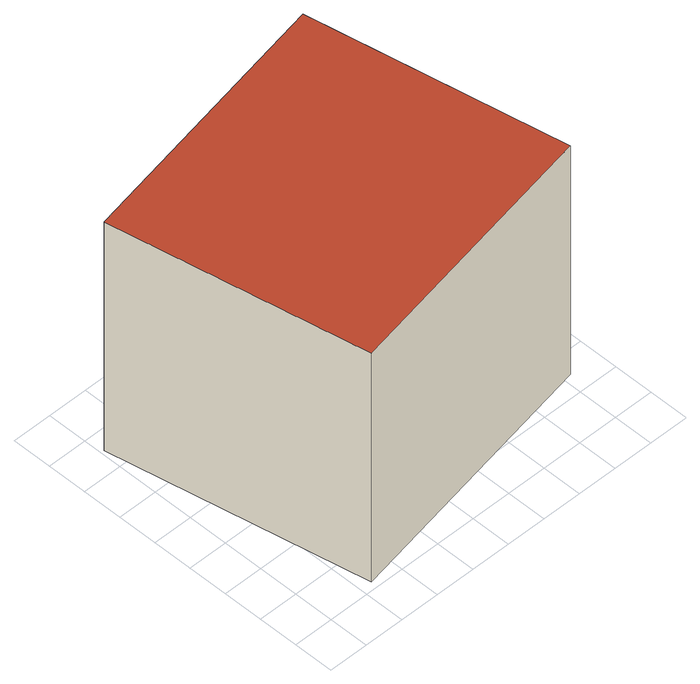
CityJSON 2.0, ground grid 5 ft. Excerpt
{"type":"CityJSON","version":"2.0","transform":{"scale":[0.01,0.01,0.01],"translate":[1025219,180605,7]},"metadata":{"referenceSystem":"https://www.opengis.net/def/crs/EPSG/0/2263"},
"CityObjects":{
"building1":{"type":"Building","attributes":{"name":"Bldg_4210015078","BIN":"4460477"},"geometry":[{"type":"MultiSurface","lod":"2","boundaries":[[[0,1,2,3,4]],[[5,6,7,8,9]],[[0,4,9,8]],[[1,0,8,7]],[[2,1,7,6]],[[3,2,6,5]],[[4,3,5,9]]],"semantics":{"surfaces":[{"type":"RoofSurface","BIN":"4460477"},{"type":"GroundSurface"},{"type":"WallSurface"}],"values":[0,1,2,2,2,2,2]}}]}
},
"vertices":[
[3496,3934,3309],[46,3275,3309],[655,88,3309],[4105,746,3309],[3959,1508,3309],[4105,746,26],[655,88,26],[46,3275,26],[3496,3934,26],[3959,1508,26]
]}
